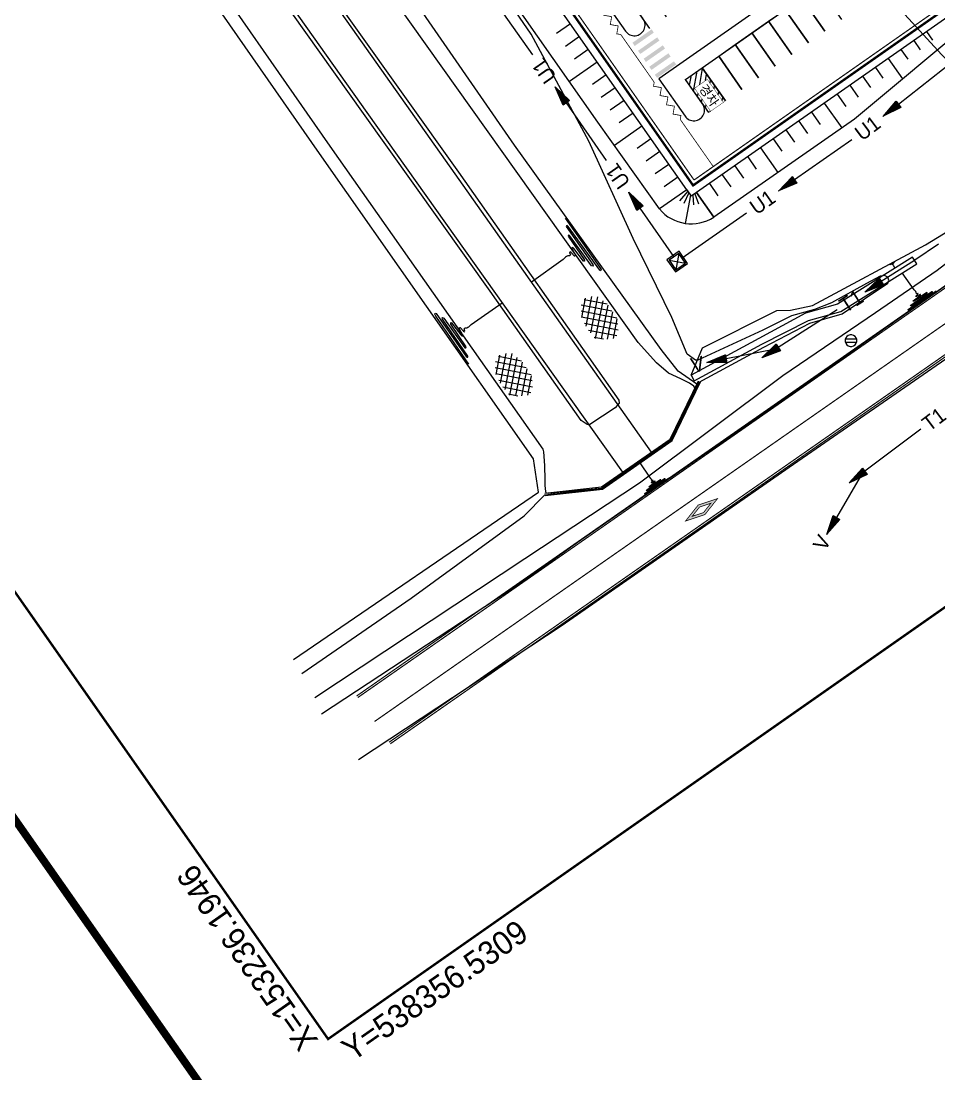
# Model space of a CAD drawing. Header units: millimetres. Extents: x 152904052 to 153933663, y 538271515 to 539240469.
# Drawn here: x 153196819 to 153314533, y 538352054 to 538487120 of the extents above; entities that cross this region are included whole.
import ezdxf
from ezdxf.enums import TextEntityAlignment as Align

# ---------------------------------------------------------------- set-up
doc = ezdxf.new("R2010")
doc.units = ezdxf.units.MM
doc.linetypes.add('DASHED', pattern=[19.05, 12.7, -6.35])
for name, color, linetype in [('BORD', 7, 'Continuous'), ('SCHM', 9, 'Continuous'), ('TEXT', 7, 'Continuous'), ('ZONE', 1, 'DASHED')]:
    doc.layers.add(name, color=color, linetype=linetype)
doc.styles.add('IIAC FONT', font='Gulim.ttf')
doc.styles.add('굴림', font='Gulim.ttf')

msp = doc.modelspace()

# ---------------------------------------------------------------- hatches: boundary and pattern name
at = {"layer": 'SCHM'}
h = msp.add_hatch(dxfattribs=at)
h.set_pattern_fill('ANSI31', color=256, scale=200, angle=35)
h.set_pattern_definition([(80, (122980408.7, 494198665.5), (-625.352923, 110.266593), [])])
h.paths.add_polyline_path([(153284158.5, 538481124.8), (153282028.7, 538479633.5), (153285011.3, 538475373.9), (153285257.1, 538475546), (153283192.2, 538478494.9), (153284830.5, 538479642.1), (153286895.4, 538476693.1), (153287141.1, 538476865.2)])
h = msp.add_hatch(color=256, dxfattribs=at)
h.dxf.hatch_style = 1
h.paths.add_polyline_path([(153283655.7, 538425035.7), (153282038, 538422987.4), (153284516.1, 538423806.9), (153286133.8, 538425855.3)])
h.paths.add_polyline_path([(153285278.5, 538425256.4), (153284336.4, 538424063.5), (153282893.2, 538423586.2), (153283835.3, 538424779.1)], flags=16)

# ---------------------------------------------------------------- linework, layer by layer
at = {"layer": 'BORD', "const_width": 1000}
msp.add_lwpolyline([(153253763.5, 538302237.2), (152936002.2, 538756047.4), (153588047.2, 539212614.3), (153905808.6, 538758804)], close=True, dxfattribs=at)
at = {"layer": 'SCHM'}
for p, q in [((153282186.4, 538465460.8), (153073743.6, 538763147.9)), ((153267273.4, 538486758.8), (153265493.3, 538485512.3)), ((153312939.8, 538485768.9), (153313720.1, 538484654.6)), ((153268420.5, 538485120.5), (153266640.9, 538483874.3)), ((153311301.5, 538484621.8), (153312129.7, 538483439)), ((153269567.7, 538483482.1), (153267788.4, 538482236.3)), ((153309663.2, 538483474.6), (153310539.3, 538482223.5)), ((153270714.8, 538481843.8), (153267157.1, 538479352.7)), ((153308024.9, 538482327.5), (153309872.8, 538479688.4)), ((153306386.6, 538481180.3), (153307358.4, 538479792.4)), ((153271862, 538480205.5), (153270083.5, 538478960.3)), ((153304748.3, 538480033.2), (153305768, 538478576.8)), ((153273009.1, 538478567.2), (153271231.1, 538477322.2)), ((153301471.7, 538477738.9), (153302587.2, 538476145.7)), ((153303110, 538478886), (153304177.6, 538477361.3)), ((153274156.3, 538476928.9), (153272378.7, 538475684.2)), ((153299833.4, 538476591.7), (153302062.3, 538473408.5)), ((153275303.4, 538475290.6), (153273529.3, 538474048.4)), ((153298195.1, 538475444.6), (153299308.4, 538473854.6)), ((153276450.6, 538473652.3), (153272910.8, 538471173.7)), ((153296556.8, 538474297.4), (153297668.9, 538472709.1)), ((153294918.4, 538473150.3), (153296029.5, 538471563.6)), ((153277597.8, 538472014), (153275832.1, 538470777.7)), ((153293280.1, 538472003.1), (153294390, 538470418)), ((153278744.9, 538470375.7), (153276983.4, 538469142.3)), ((153290003.5, 538469708.8), (153291111.1, 538468127)), ((153291641.8, 538470855.9), (153293859.3, 538467689.1)), ((153279892.1, 538468737.4), (153278134.8, 538467506.9)), ((153288365.2, 538468561.6), (153289471.7, 538466981.5)), ((153281039.2, 538467099.1), (153279286.1, 538465871.6)), ((153286726.9, 538467414.5), (153287832.2, 538465836)), ((153285088.6, 538466267.3), (153286192.8, 538464690.5)), ((153282186.4, 538465460.8), (153278688.6, 538463011.6)), ((153282186.4, 538465460.8), (153278688.6, 538463011.6)), ((153282186.4, 538465460.8), (153278688.6, 538463011.6)), ((153282311, 538465282.9), (153281248.7, 538464039.1)), ((153282456.7, 538465074.8), (153281807.2, 538463725.8)), ((153282657, 538464788.7), (153281974.7, 538461168.1)), ((153282966.3, 538464781.3), (153283064.7, 538463537.7)), ((153283226.6, 538464963.5), (153283690.5, 538463674)), ((153283450.3, 538465120.2), (153285656.3, 538461969.7)), ((153268635.9, 538450727), (153272595.4, 538449951.5)), ((153268734.9, 538449080.3), (153269219.1, 538451552.4)), ((153269049.5, 538451410.2), (153271968.6, 538450838.5)), ((153269280.9, 538447965.8), (153270027.9, 538451779.8)), ((153269881, 538447127.8), (153270788.4, 538451760.7)), ((153270505.9, 538446416.5), (153271451.9, 538451246.2)), ((153271259.4, 538446361.3), (153272099.9, 538450652.7)), ((153268631.2, 538449963.7), (153273222.1, 538449064.5)), ((153272013.8, 538446311.2), (153272698.3, 538449805.9)), ((153268681.4, 538449189.6), (153273337.3, 538448277.7)), ((153269095.5, 538448344.2), (153273398, 538447501.5)), ((153272795.5, 538446400.3), (153273287.6, 538448912.9)), ((153269595, 538447482.2), (153273203.8, 538446775.3)), ((153270327.6, 538446574.4), (153271508.7, 538446343.1)), ((153257743.9, 538441792.5), (153258228.1, 538444264.5)), ((153258058.6, 538444122.4), (153260977.7, 538443550.7)), ((153258289.9, 538440678), (153259036.9, 538444492)), ((153258890, 538439840), (153259797.4, 538444472.9)), ((153259514.9, 538439128.6), (153260460.9, 538443958.4)), ((153257640.3, 538442675.9), (153262231.1, 538441776.7)), ((153257645, 538443439.2), (153261604.4, 538442663.7)), ((153260268.4, 538439073.5), (153261108.9, 538443364.9)), ((153257690.4, 538441901.8), (153262346.3, 538440989.9)), ((153261022.8, 538439023.3), (153261707.3, 538442518)), ((153261804.5, 538439112.5), (153262296.6, 538441625.1)), ((153258104.5, 538441056.4), (153262407, 538440213.7)), ((153258604, 538440194.3), (153262212.9, 538439487.5)), ((153259336.7, 538439286.6), (153260517.8, 538439055.3))]:
    msp.add_line(p, q, dxfattribs=at)
for points, const_width in [([(153340909.9, 538506579.5), (153283005.5, 538466034.4), (153077550.5, 538759454.5)], 300), ([(153283128.3, 538466730.7), (153079967.6, 538756874.3)], 150), ([(153242154.6, 538397266.4), (153343714.6, 538468097.1)], 150), ([(153239860.3, 538400543), (153317697.3, 538454828.6)], 150), ([(153240003.7, 538400338.2), (153317840.3, 538454623.6)], 150), ([(153244018.7, 538394604.2), (153320680.9, 538448070.4)], 150), ([(153244162.1, 538394399.4), (153320562.5, 538447683.1)], 150)]:
    msp.add_lwpolyline(points, dxfattribs=dict(at, const_width=const_width))
for points in [[(153278688.6, 538463011.6), (153270805.8, 538474147.3), (153259326.1, 538490524.6), (153247911.9, 538506947.8), (153236489.6, 538523365.3), (153227929.8, 538535746.8), (153224993.5, 538539731.1), (153221310.5, 538545095.6), (153213538.3, 538556125.6), (153202115.9, 538572543.1), (153190578.9, 538588880.2), (153179033.6, 538605211.6), (153174486, 538611741.2), (153167594.9, 538621617.6), (153156131.5, 538638006.4), (153144643.6, 538654378), (153133180.3, 538670766.7), (153121700.5, 538687144.1), (153110302.7, 538703578.7), (153098888.6, 538720001.9), (153087408.8, 538736379.2), (153075896.3, 538752733.6), (153073232.3, 538756449.2)], [(153225658.6, 538505985.2), (153252905.7, 538467736.3), (153273495.1, 538438490.8), (153273519.7, 538438111.3), (153272990.7, 538437491.3), (153269759.7, 538435367.3), (153269431.7, 538435367.3), (153268655.7, 538435896.3), (153256999.7, 538452475.3), (153240720.7, 538475261.2), (153201765.6, 538530060.2)], [(153198875.6, 538524975.2), (153236406.7, 538471064.2), (153263716.7, 538432213.3), (153263827.7, 538431858.4), (153263960.7, 538430092.3), (153264001.7, 538428262.3), (153264001.7, 538427548.3), (153264061.7, 538426759.3), (153264167.7, 538426611.3), (153264426.7, 538426547.3), (153271309.7, 538427210.3), (153280178.7, 538433390.3), (153283292.7, 538440002.3), (153283087.7, 538440293.3), (153282531.7, 538440686.3), (153281421.7, 538441239.3), (153279846.7, 538441931.3), (153278302.7, 538443283.3), (153275959.7, 538445865.3), (153241085.6, 538494946.2)], [(153232840.8, 538403415.2), (153246865.7, 538413081.2), (153261352.7, 538423647.3), (153264001.7, 538426353.3), (153271374.7, 538427156.3), (153280228.7, 538433345.3), (153283788.7, 538440800.3), (153283788.7, 538440800.3), (153292079.7, 538445269.3), (153297995.7, 538448378.3), (153302138.7, 538449580.3), (153307978.7, 538453476.3), (153308096.7, 538453862.3), (153307957.7, 538454259.3), (153307538.7, 538454485.3), (153306990.7, 538454409.3), (153305261.7, 538453465.3), (153300770.7, 538450964.3), (153298574.7, 538450136.3), (153295636.7, 538449286.3), (153291941.7, 538447465.3), (153283621.7, 538443598.3), (153283325.7, 538443638.3), (153282229.7, 538444393.3), (153280269.7, 538449073.3), (153275303.7, 538459224.3), (153269653.7, 538471692.3), (153262237.6, 538485454.3), (153251290.6, 538501451.3)], [(153234493.8, 538400343.2), (153261435.5, 538418195.7), (153276113.7, 538427873.3), (153294528.7, 538441633.3), (153306392.7, 538449716.3), (153314324.7, 538455152.3), (153316187.7, 538456631.3), (153318102.7, 538458799.3), (153319787.7, 538461452.3), (153321497.7, 538464411.3), (153324584.7, 538470904.4), (153324985.7, 538472041.4), (153325081.7, 538473275.4), (153324937.7, 538473915.4), (153324632.7, 538474316.4), (153322181.7, 538475842.3), (153314905.6, 538482796.3), (153301620.6, 538497336.3)], [(153277440.1, 538486186.7), (153274457.5, 538490446.3), (153276587.3, 538491937.6), (153279569.9, 538487678)], [(153299919.9, 538485813), (153296937.3, 538490072.6), (153299067.1, 538491563.9), (153302049.7, 538487304.3)], [(153262444.7, 538482777.3), (153257295.6, 538490152.3)], [(153297790.1, 538484321.7), (153294807.5, 538488581.3), (153296937.3, 538490072.6), (153299919.9, 538485813)], [(153295660.3, 538482830.4), (153292677.7, 538487090), (153294807.5, 538488581.3), (153297790.1, 538484321.7)], [(153293530.5, 538481339.1), (153290547.9, 538485598.7), (153292677.7, 538487090), (153295660.3, 538482830.4)], [(153291400.7, 538479847.8), (153288418.1, 538484107.4), (153290547.9, 538485598.7), (153293530.5, 538481339.1)], [(153289270.9, 538478356.5), (153286288.3, 538482616.1), (153288418.1, 538484107.4), (153291400.7, 538479847.8)], [(153287141.1, 538476865.2), (153284158.5, 538481124.8), (153286288.3, 538482616.1), (153289270.9, 538478356.5)], [(153316416.2, 538481979.7), (153309340, 538476429.2)], [(153285011.3, 538475373.9), (153282028.7, 538479633.5), (153284158.5, 538481124.8), (153287141.1, 538476865.2)], [(153271901.3, 538469250.4), (153266752.2, 538476625.5)], [(153303378.3, 538471891), (153295999.2, 538466746.9)], [(153282186.4, 538465460.8), (153282762.2, 538464638.4)], [(153283450.3, 538465120.2), (153282762.2, 538464638.4)], [(153280551.5, 538456896.6), (153276201.8, 538463108.7)], [(153266614.1, 538461815.6), (153271039.4, 538455512.2), (153271210.6, 538455247.3), (153271145.1, 538455097.8), (153271024.9, 538455146.8), (153266969.8, 538460781.8), (153266856.8, 538460877.1), (153266753.4, 538460863.1), (153266745, 538460759.1), (153270150.1, 538455895.7), (153270199.5, 538455694.8), (153270168.2, 538455672.4), (153269984.8, 538455729.9), (153267165.3, 538459628.6), (153267030.7, 538459650.7), (153266981.2, 538459530.5), (153269054.1, 538456514.7), (153269070, 538456319.1), (153268951.2, 538456330.5), (153267728.2, 538457922.9), (153267564.6, 538458075.3), (153267434.6, 538458044.6), (153267451.2, 538457958.5), (153267931.1, 538457089.1), (153267897.7, 538456958.7), (153267790.4, 538456975.9), (153267349.1, 538457430.6), (153267231.4, 538457522.2), (153267170.7, 538457417.4), (153267261, 538457145.8), (153267143.6, 538457002.3), (153266943.8, 538456992.5), (153266773.7, 538456898.1), (153266661.5, 538456847.3), (153266355, 538456549.3), (153262291.3, 538453634.5)], [(153289851.9, 538462460.7), (153281600.3, 538456705.6)], [(153314487, 538458517.7), (153311434.7, 538456434.7)], [(153281154.1, 538457305), (153279925.4, 538456444.6), (153280785.8, 538455215.9), (153282014.5, 538456076.3), (153281154.1, 538457305)], [(153279925.4, 538456444.6), (153282014.5, 538456076.3)], [(153281154.1, 538457305), (153280785.8, 538455215.9)], [(153311414.4, 538456423.6), (153307136.5, 538453690)], [(153308187.7, 538455905.2), (153308810.1, 538456238.7), (153308836.1, 538456251.4), (153308849, 538456243.8), (153308843.2, 538456233.4), (153308285.7, 538455926.2), (153308275.8, 538455916.9), (153308276, 538455907.4), (153308285.3, 538455905.5), (153308765.4, 538456162), (153308784.2, 538456164.3), (153308785.9, 538456161.2), (153308778.7, 538456145.1), (153308392.8, 538455931.3), (153308389.4, 538455919.3), (153308399.8, 538455913.5), (153308697, 538456069), (153308715, 538456068.3), (153308712.7, 538456057.6), (153308554.3, 538455963.8), (153308538.6, 538455950.6), (153308540, 538455938.4), (153308548, 538455939), (153308632.4, 538455973.1), (153308643.9, 538455968.6), (153308641.2, 538455959.1), (153308594.9, 538455923.9), (153308585.3, 538455914.2), (153308594.2, 538455907.5), (153308619.9, 538455912.8), (153308631.7, 538455900.5), (153308630.4, 538455882.2), (153308637.1, 538455865.7), (153308640.5, 538455854.9), (153308664.2, 538455823.7), (153308884.9, 538455421.8)], [(153314198.7, 538452465.5), (153310787.9, 538450123.5), (153310644.6, 538450033), (153310564.7, 538450069.1), (153310591.7, 538450133.3), (153313641.4, 538452280.2), (153313693.2, 538452340.4), (153313686.2, 538452396), (153313630.4, 538452401.1), (153310998.9, 538450599.1), (153310890.7, 538450573.7), (153310878.8, 538450590.6), (153310910.7, 538450688.8), (153313020.8, 538452181.6), (153313033.4, 538452253.8), (153312969.1, 538452281.1), (153311337.5, 538451184.4), (153311232.3, 538451177), (153311239.1, 538451240.7), (153312101.3, 538451888.8), (153312184.1, 538451975.8), (153312168.4, 538452045.8), (153312122.1, 538452037.4), (153311652.3, 538451784.4), (153311582.4, 538451803.1), (153311592.3, 538451860.7), (153311839.1, 538452095.2), (153311888.9, 538452157.9), (153311832.9, 538452191.1), (153311686.6, 538452144.1), (153311610.1, 538452207.9), (153311605.9, 538452315.4), (153311556.2, 538452407.2), (153311529.5, 538452467.8), (153311371.2, 538452634.1), (153309828.1, 538454833.3)], [(153254236.7, 538443096.3), (153250025.1, 538449242.9), (153249862.5, 538449501.1), (153249927.5, 538449645), (153250043.2, 538449596.3), (153253904, 538444100.3), (153254012.3, 538444006.9), (153254112.4, 538444019.3), (153254121.7, 538444119.8), (153250881.3, 538448862.1), (153250835.7, 538449057), (153250866.2, 538449078.4), (153251043, 538449020.7), (153253727.6, 538445218), (153253857.5, 538445195.3), (153253906.8, 538445311), (153251934.7, 538448251.2), (153251921.5, 538448440.6), (153252036.3, 538448428.3), (153253201.9, 538446874.4), (153253358.4, 538446725.1), (153253484.5, 538446753.4), (153253469.4, 538446836.8), (153253014.7, 538447683.2), (153253048.5, 538447809), (153253152.1, 538447791.2), (153253574, 538447346.4), (153253686.9, 538447256.5), (153253746.7, 538447357.3), (153253662.3, 538447620.9), (153253777.5, 538447758.5), (153253970.9, 538447765.8), (153254136.5, 538447855.2), (153254245.6, 538447903.1), (153254545.4, 538448188), (153258508.7, 538450963)], [(153301500, 538450092.3), (153293919.5, 538445251.3)], [(153302527.7, 538445929.3), (153303972.3, 538445929.3)], [(153302530.4, 538446342.6), (153303969.6, 538446342.6)], [(153293577.2, 538445032.6), (153287239.4, 538443790)], [(153293577.2, 538445032.6), (153287239.4, 538443790)], [(153312217.2, 538434777.7), (153305029.1, 538429374)], [(153279832.4, 538428434.7), (153276971.3, 538426501.2), (153276851.2, 538426426.6), (153276784.7, 538426457.2), (153276807.6, 538426510.6), (153279366.1, 538428283.6), (153279409.7, 538428333.4), (153279404.3, 538428379.9), (153279357.7, 538428384.5), (153277150.4, 538426896.8), (153277059.9, 538426876.3), (153277050.1, 538426890.5), (153277077.4, 538426972.2), (153278847.6, 538428205.1), (153278858.5, 538428265.3), (153278805.1, 538428288.4), (153277436.6, 538427383.2), (153277348.8, 538427377.7), (153277354.8, 538427430.8), (153278078.4, 538427966.4), (153278148.1, 538428038.5), (153278135.3, 538428097), (153278096.6, 538428090.3), (153277703, 538427882.1), (153277644.8, 538427898.1), (153277653.4, 538427946), (153277860.8, 538428140.2), (153277902.8, 538428192.3), (153277856.3, 538428220.3), (153277733.8, 538428182), (153277670.4, 538428235.8), (153277667.6, 538428325.4), (153277626.6, 538428402.4), (153277604.8, 538428453.1), (153277473.6, 538428592.9), (153276199.4, 538430437.9)], [(153304750.3, 538429164.1), (153301400.5, 538423433.3)], [(153304750.3, 538429164.1), (153301400.5, 538423433.3)]]:
    msp.add_lwpolyline(points, dxfattribs=at)
at = {"layer": 'SCHM', "ltscale": 0.0008}
for points in [[(153391632.6, 538567882.9, 1.02507022), (153393885.2, 538569460.1), (153388435.4, 538577243.4, 1), (153386182.8, 538575666.1), (153388319.3, 538572614.7), (153273310.4, 538492084.6), (153271173.8, 538495135.9, 1), (153268921.1, 538493558.6), (153274341.4, 538485817.6, 1), (153276594.1, 538487395), (153274457.5, 538490446.3), (153389466.5, 538570976.4)], [(153282028.7, 538479633.5), (153337403.4, 538518407.3), (153339597.3, 538515274, 1), (153341850, 538516851.3), (153338508.9, 538521622.9), (153278628.9, 538479694.5), (153281970, 538474922.9, 1), (153284222.7, 538476500.2)]]:
    msp.add_lwpolyline(points, format="xyb", close=True, dxfattribs=at)
at = {"layer": 'SCHM'}
for points in [[(153424302.1, 538538841.8), (153372989.8, 538502912.6), (153347706.2, 538507073.4, 0.19891237), (153341354.7, 538505665.3), (153283450.3, 538465120.2)], [(153389420.8, 538512619), (153379476.2, 538505807.2), (153373766.2, 538501803.8), (153365616.6, 538503487.5), (153350982, 538505866.9), (153347598.6, 538506463.5, 0.13153286), (153342347, 538504248.2), (153335227.6, 538499263.1), (153319125.6, 538487390.2), (153303700.5, 538474550.7), (153285656.3, 538461969.7), (153283450.3, 538465120.2)], [(153278688.6, 538463011.6, 0.37963703), (153285656.3, 538461969.7)]]:
    msp.add_lwpolyline(points, format="xyb", dxfattribs=at)
at = {"layer": 'SCHM', "ltscale": 0.005}
msp.add_lwpolyline([(153372427.9, 538504355.2, 100, 100, 0), (153348095.4, 538508645.6, 100, 150, 0.19891237), (153340623.2, 538506989.1, 150, 150, 0), (153283128.3, 538466730.7, 150, 150, 0)], format="xyseb", dxfattribs=at)
at = {"layer": 'SCHM', "ltscale": 0.005, "const_width": 100}
for points in [[(153273731.6, 538485390.6), (153273217.5, 538485481.3), (153273396.1, 538486494.1), (153272383.3, 538486672.6), (153272561.9, 538487685.4), (153271549.1, 538487864), (153271727.7, 538488876.8), (153270714.9, 538489055.3), (153270893.5, 538490068.1), (153269880.7, 538490246.7), (153270059.3, 538491259.5), (153269046.5, 538491438), (153269225.1, 538492450.8), (153268212.3, 538492629.4), (153268301.9, 538493137.6)], [(153281355.9, 538474502.1), (153281444.9, 538475006.7), (153280432.1, 538475185.2), (153280610.7, 538476198), (153279597.9, 538476376.6), (153279776.5, 538477389.4), (153278763.7, 538477567.9), (153278942.3, 538478580.7), (153277929.5, 538478759.3), (153278019.1, 538479267.5)]]:
    msp.add_lwpolyline(points, dxfattribs=at)
at = {"layer": 'SCHM', "ltscale": 0.05, "const_width": 100}
for points in [[(153278019.1, 538479267.5), (153273731.6, 538485390.6)], [(153285590.3, 538468454.7), (153281355.9, 538474502.1)]]:
    msp.add_lwpolyline(points, dxfattribs=at)
at = {"layer": 'SCHM'}
for points, const_width in [([(153287141.1, 538476865.2), (153284158.5, 538481124.8), (153282028.7, 538479633.5), (153285011.3, 538475373.9), (153285257.1, 538475546), (153283192.2, 538478494.9), (153284830.5, 538479642.1), (153286895.4, 538476693.1)], 50), ([(153285257.1, 538475546), (153286895.4, 538476693.1), (153284830.5, 538479642.1), (153283192.2, 538478494.9)], 50), ([(153283655.7, 538425035.7), (153282038, 538422987.4), (153284516.1, 538423806.9), (153286133.8, 538425855.3)], 100), ([(153285278.5, 538425256.4), (153283835.3, 538424779.1), (153282893.2, 538423586.2), (153284336.4, 538424063.5)], 100)]:
    msp.add_lwpolyline(points, close=True, dxfattribs=dict(at, const_width=const_width))
for points in [[(153266330, 538476329.9), (153265323.4, 538478666), (153265316.4, 538478676.1), (153267150.2, 538476934.2), (153267164.3, 538476914.1), (153266330, 538476329.9)], [(153266365.2, 538476429.4), (153265464.2, 538478465), (153267068.8, 538476922.1), (153266365.2, 538476429.4)], [(153266394.3, 538476494.8), (153265604.9, 538478264), (153266997.4, 538476917.1), (153266394.3, 538476494.8)], [(153266399.3, 538476573.2), (153265752.7, 538478052.9), (153266912, 538476932.1), (153266399.3, 538476573.2)], [(153266428.5, 538476638.5), (153265900.5, 538477841.8), (153266850.7, 538476934.1), (153266428.5, 538476638.5)], [(153266443.6, 538476724), (153266041.3, 538477640.7), (153266765.2, 538476949.2), (153266443.6, 538476724)], [(153266472.7, 538476789.3), (153266189.1, 538477429.7), (153266693.8, 538476944.2), (153266472.7, 538476789.3)], [(153266477.7, 538476867.7), (153266336.9, 538477218.6), (153266608.4, 538476959.2), (153266477.7, 538476867.7)], [(153266506.9, 538476933.1), (153266477.7, 538477017.5), (153266537, 538476954.2), (153266506.9, 538476933.1)], [(153309654.9, 538476031.3), (153307391, 538474900.8), (153307372.7, 538474888), (153309012.8, 538476818.5), (153309028.1, 538476829.2), (153309654.9, 538476031.3)], [(153309560.3, 538476056), (153307571.6, 538475045.5), (153309027.2, 538476733.1), (153309560.3, 538476056)], [(153309491.7, 538476076.2), (153307772.7, 538475199.9), (153309036, 538476662), (153309491.7, 538476076.2)], [(153309410.8, 538476087.8), (153307971.6, 538475357.4), (153309024.5, 538476581.1), (153309410.8, 538476087.8)], [(153309345.2, 538476110), (153308173.6, 538475517), (153309030.3, 538476507.9), (153309345.2, 538476110)], [(153309261.3, 538476119.5), (153308374.6, 538475671.4), (153309018.7, 538476427), (153309261.3, 538476119.5)], [(153309195.7, 538476141.7), (153308573.6, 538475828.9), (153309025.4, 538476359), (153309195.7, 538476141.7)], [(153309111.8, 538476151.2), (153308772.5, 538475986.4), (153309016, 538476275.1), (153309111.8, 538476151.2)], [(153309046.2, 538476173.4), (153308973.6, 538476140.8), (153309019.6, 538476204.9), (153309046.2, 538476173.4)], [(153296291.9, 538466328.9), (153293968.1, 538465329.2), (153293952.9, 538465318.6), (153295693.4, 538467151.1), (153295711.7, 538467164), (153296291.9, 538466328.9)], [(153296198.2, 538466358.8), (153294160.4, 538465463.8), (153295707.8, 538467065.7), (153296198.2, 538466358.8)], [(153296133.6, 538466386.2), (153294367.8, 538465609.1), (153295708.4, 538466993.4), (153296133.6, 538466386.2)], [(153296050.6, 538466400.9), (153294575.3, 538465754.4), (153295694.7, 538466915.6), (153296050.6, 538466400.9)], [(153295985.9, 538466428.3), (153294784.9, 538465896.6), (153295695.3, 538466843.3), (153295985.9, 538466428.3)], [(153295905, 538466439.9), (153294992.4, 538466041.9), (153295680.7, 538466760.3), (153295905, 538466439.9)], [(153295840.3, 538466467.4), (153295199.9, 538466187.1), (153295684.3, 538466690.1), (153295840.3, 538466467.4)], [(153295757.3, 538466482), (153295407.3, 538466332.4), (153295667.6, 538466610.1), (153295757.3, 538466482)], [(153295689.6, 538466507.3), (153295617.9, 538466479.8), (153295671.3, 538466540), (153295689.6, 538466507.3)], [(153275789.6, 538462820.1), (153274780, 538465139.2), (153274765.9, 538465159.3), (153276606.9, 538463407.3), (153276613.9, 538463397.3), (153275789.6, 538462820.1)], [(153275814.8, 538462912.6), (153274913.7, 538464948.2), (153276518.4, 538463405.3), (153275814.8, 538462912.6)], [(153275843.9, 538462978), (153275061.5, 538464737.1), (153276447, 538463400.3), (153275843.9, 538462978)], [(153275859, 538463063.4), (153275202.3, 538464536.1), (153276361.6, 538463415.3), (153275859, 538463063.4)], [(153275878.1, 538463121.7), (153275350.1, 538464325), (153276300.2, 538463417.3), (153275878.1, 538463121.7)], [(153275893.1, 538463207.2), (153275497.9, 538464113.9), (153276214.8, 538463432.4), (153275893.1, 538463207.2)], [(153275922.3, 538463272.5), (153275645.7, 538463902.8), (153276143.4, 538463427.4), (153275922.3, 538463272.5)], [(153275937.3, 538463358), (153275786.5, 538463701.8), (153276058, 538463442.4), (153275937.3, 538463358)], [(153275956.4, 538463416.3), (153275934.3, 538463490.7), (153275996.6, 538463444.4), (153275956.4, 538463416.3)], [(153281203.3, 538457583.6), (153279646.9, 538456493.8), (153280736.7, 538454937.4), (153282293.1, 538456027.2)], [(153307410.1, 538453261.9), (153305045.9, 538452357), (153305031.2, 538452346.8), (153306848.3, 538454107.8), (153306862.9, 538454118.1), (153307410.1, 538453261.9)], [(153307319, 538453298.5), (153305245.3, 538452483.5), (153306856.2, 538454021.7), (153307319, 538453298.5)], [(153307251.9, 538453325.7), (153305459.3, 538452620.3), (153306853.9, 538453950.3), (153307251.9, 538453325.7)], [(153307173.2, 538453344.7), (153305673.3, 538452757.1), (153306836.9, 538453868.6), (153307173.2, 538453344.7)], [(153307106.1, 538453372), (153305884.5, 538452891.8), (153306835.5, 538453802.1), (153307106.1, 538453372)], [(153307027.3, 538453391), (153306098.5, 538453028.6), (153306815.6, 538453718.3), (153307027.3, 538453391)], [(153306963.2, 538453420.3), (153306312.5, 538453165.4), (153306816.2, 538453648.9), (153306963.2, 538453420.3)], [(153306881.5, 538453437.2), (153306526.6, 538453302.2), (153306799.2, 538453567.2), (153306881.5, 538453437.2)], [(153306819.4, 538453463.6), (153306740.6, 538453439), (153306796.8, 538453495.8), (153306819.4, 538453463.6)], [(153303132.7, 538446871.9), (153302909.5, 538446799.4), (153302719.7, 538446661.5), (153302581.7, 538446471.7), (153302509.2, 538446248.5), (153302509.2, 538446013.8), (153302581.7, 538445790.7), (153302719.7, 538445600.8), (153302909.5, 538445462.9), (153303132.7, 538445390.4), (153303367.3, 538445390.4), (153303590.5, 538445462.9), (153303780.3, 538445600.8), (153303918.2, 538445790.7), (153303990.8, 538446013.8), (153303990.8, 538446248.5), (153303918.2, 538446471.7), (153303780.3, 538446661.5), (153303590.5, 538446799.4), (153303367.3, 538446871.9)], [(153294193, 538444823.2), (153291828.8, 538443918.3), (153291814.2, 538443908.1), (153293631.2, 538445669.1), (153293645.9, 538445679.4), (153294193, 538444823.2)], [(153294101.9, 538444859.8), (153292028.2, 538444044.9), (153293639.2, 538445583), (153294101.9, 538444859.8)], [(153294037.8, 538444889.1), (153292242.2, 538444181.6), (153293636.8, 538445511.6), (153294037.8, 538444889.1)], [(153293956.1, 538444906.1), (153292456.3, 538444318.4), (153293619.9, 538445429.9), (153293956.1, 538444906.1)], [(153293892, 538444935.3), (153292670.3, 538444455.2), (153293620.5, 538445360.5), (153293892, 538444935.3)], [(153293810.3, 538444952.3), (153292884.4, 538444592), (153293601.4, 538445281.7), (153293810.3, 538444952.3)], [(153287336.1, 538443292), (153284805.8, 538443314.5), (153284786.8, 538443310.1), (153287121.6, 538444286.4), (153287142.6, 538444287.9), (153287336.1, 538443292)], [(153287336.1, 538443292), (153284805.8, 538443314.5), (153284786.8, 538443310.1), (153287121.6, 538444286.4), (153287142.6, 538444287.9), (153287336.1, 538443292)], [(153287264.4, 538443356.7), (153285034.7, 538443359.9), (153287098.5, 538444199.5), (153287264.4, 538443356.7)], [(153287264.4, 538443356.7), (153285034.7, 538443359.9), (153287098.5, 538444199.5), (153287264.4, 538443356.7)], [(153287216, 538443406.8), (153285284.7, 538443406.8), (153287071.8, 538444136.6), (153287216, 538443406.8)], [(153287216, 538443406.8), (153285284.7, 538443406.8), (153287071.8, 538444136.6), (153287216, 538443406.8)], [(153287146.6, 538443455.4), (153285532.7, 538443456.7), (153287026.1, 538444069.3), (153287146.6, 538443455.4)], [(153287146.6, 538443455.4), (153285532.7, 538443456.7), (153287026.1, 538444069.3), (153287146.6, 538443455.4)], [(153287095.3, 538443503.4), (153285782.7, 538443503.6), (153286998.5, 538444001.4), (153287095.3, 538443503.4)], [(153287095.3, 538443503.4), (153285782.7, 538443503.6), (153286998.5, 538444001.4), (153287095.3, 538443503.4)], [(153287028, 538443549.1), (153286033.6, 538443555.5), (153286952.9, 538443934), (153287028, 538443549.1)], [(153287028, 538443549.1), (153286033.6, 538443555.5), (153286952.9, 538443934), (153287028, 538443549.1)], [(153293748.2, 538444978.6), (153293098.4, 538444728.8), (153293599.1, 538445210.3), (153293748.2, 538444978.6)], [(153293664.4, 538444998.6), (153293309.5, 538444863.5), (153293582.1, 538445128.6), (153293664.4, 538444998.6)], [(153293602.3, 538445024.9), (153293523.6, 538445000.3), (153293579.8, 538445057.1), (153293602.3, 538445024.9)], [(153286977.5, 538443602.2), (153286281.5, 538443605.4), (153286923.2, 538443869.1), (153286977.5, 538443602.2)], [(153286977.5, 538443602.2), (153286281.5, 538443605.4), (153286923.2, 538443869.1), (153286977.5, 538443602.2)], [(153286910.2, 538443647.9), (153286531.5, 538443652.2), (153286879.6, 538443798.8), (153286910.2, 538443647.9)], [(153286910.2, 538443647.9), (153286531.5, 538443652.2), (153286879.6, 538443798.8), (153286910.2, 538443647.9)], [(153286858.9, 538443695.9), (153286779.4, 538443702.1), (153286853, 538443735.9), (153286858.9, 538443695.9)], [(153286858.9, 538443695.9), (153286779.4, 538443702.1), (153286853, 538443735.9), (153286858.9, 538443695.9)], [(153305334.9, 538428968.5), (153303046.7, 538427883.2), (153303033.6, 538427870.9), (153304710.2, 538429767.2), (153304723.4, 538429779.5), (153305334.9, 538428968.5)], [(153305242.3, 538428994), (153303234.6, 538428024.1), (153304724.3, 538429680.5), (153305242.3, 538428994)], [(153305175.2, 538429018.7), (153303439.1, 538428176.6), (153304728.7, 538429612), (153305175.2, 538429018.7)], [(153305092.9, 538429029.5), (153303640.1, 538428329.8), (153304717.8, 538429529.7), (153305092.9, 538429029.5)], [(153305025.8, 538429054.2), (153303844.6, 538428482.3), (153304720.1, 538429459.7), (153305025.8, 538429054.2)], [(153304943.5, 538429065), (153304047, 538428633.4), (153304709.3, 538429377.3), (153304943.5, 538429065)], [(153304877.9, 538429087.6), (153304248, 538428786.6), (153304713, 538429305.3), (153304877.9, 538429087.6)], [(153304795.6, 538429098.4), (153304452.5, 538428939.2), (153304700.7, 538429225), (153304795.6, 538429098.4)], [(153304728.5, 538429123.1), (153304655, 538429090.3), (153304706.6, 538429154.4), (153304728.5, 538429123.1)], [(153301836.2, 538423177.1), (153300146.9, 538421291.6), (153300136.2, 538421275.3), (153300949.1, 538423674), (153300959.7, 538423690.3), (153301836.2, 538423177.1)], [(153301836.2, 538423177.1), (153300146.9, 538421291.6), (153300136.2, 538421275.3), (153300949.1, 538423674), (153300959.7, 538423690.3), (153301836.2, 538423177.1)], [(153301738, 538423165.8), (153300265.8, 538421494.1), (153300998, 538423597.8), (153301738, 538423165.8)], [(153301738, 538423165.8), (153300265.8, 538421494.1), (153300998, 538423597.8), (153301738, 538423165.8)], [(153301669.8, 538423162.2), (153300393.3, 538421716), (153301028.6, 538423535.2), (153301669.8, 538423162.2)], [(153301669.8, 538423162.2), (153300393.3, 538421716), (153301028.6, 538423535.2), (153301669.8, 538423162.2)], [(153301588, 538423140.3), (153300519.9, 538421932.8), (153301048.5, 538423456.4), (153301588, 538423140.3)], [(153301588, 538423140.3), (153300519.9, 538421932.8), (153301048.5, 538423456.4), (153301588, 538423140.3)], [(153301519.7, 538423136.7), (153300649.4, 538422151.7), (153301079, 538423393.8), (153301519.7, 538423136.7)], [(153301519.7, 538423136.7), (153300649.4, 538422151.7), (153301079, 538423393.8), (153301519.7, 538423136.7)], [(153301437.9, 538423114.8), (153300776.9, 538422373.5), (153301101, 538423311.9), (153301437.9, 538423114.8)], [(153301437.9, 538423114.8), (153300776.9, 538422373.5), (153301101, 538423311.9), (153301437.9, 538423114.8)], [(153301369.7, 538423111.2), (153300906.5, 538422592.4), (153301131.5, 538423249.4), (153301369.7, 538423111.2)], [(153301369.7, 538423111.2), (153300906.5, 538422592.4), (153301131.5, 538423249.4), (153301369.7, 538423111.2)], [(153301287.8, 538423089.2), (153301033.1, 538422809.2), (153301153.5, 538423167.5), (153301287.8, 538423089.2)], [(153301287.8, 538423089.2), (153301033.1, 538422809.2), (153301153.5, 538423167.5), (153301287.8, 538423089.2)], [(153301219.6, 538423085.7), (153301162.7, 538423028.1), (153301184, 538423104.9), (153301219.6, 538423085.7)], [(153301219.6, 538423085.7), (153301162.7, 538423028.1), (153301184, 538423104.9), (153301219.6, 538423085.7)]]:
    msp.add_lwpolyline(points, close=True, dxfattribs=at)
at = {"layer": 'SCHM', "ltscale": 5}
msp.add_lwpolyline([(153291443.7, 538446377.3), (153282772.7, 538441689.3), (153283153.2, 538440985.6), (153291824.2, 538445673.6)], dxfattribs=at)
at = {"layer": 'SCHM', "const_width": 150}
for points in [[(153282961, 538439289.2, 1), (153283111, 538439289.2, 1)], [(153282178.2, 538437668.3, 1), (153282328.2, 538437668.3, 1)], [(153281395.4, 538436047.5, 1), (153281545.4, 538436047.5, 1)], [(153280612.5, 538434426.6, 1), (153280762.5, 538434426.6, 1)], [(153279518.3, 538432979.8, 1), (153279668.3, 538432979.8, 1)], [(153278040.3, 538431952.4, 1), (153278190.3, 538431952.4, 1)], [(153276562.4, 538430925, 1), (153276712.4, 538430925, 1)], [(153273606.4, 538428870.2, 1), (153273756.4, 538428870.2, 1)], [(153275084.4, 538429897.6, 1), (153275234.4, 538429897.6, 1)], [(153272128.4, 538427842.8, 1), (153272278.4, 538427842.8, 1)], [(153265082, 538426553.7, 1), (153265232, 538426553.7, 1)], [(153266871.4, 538426748.8, 1), (153267021.4, 538426748.8, 1)], [(153268660.8, 538426944, 1), (153268810.8, 538426944, 1)], [(153270450.2, 538427139.2, 1), (153270600.2, 538427139.2, 1)]]:
    msp.add_lwpolyline(points, format="xyb", close=True, dxfattribs=at)
at = {"layer": 'SCHM'}
for points in [[(153277672.2, 538431827, 0), (153252504.7, 538467510.3, 0), (153225286.6, 538505997.2, 0), (153206348.6, 538532762.2, 0), (153178250.5, 538572827.2, 0), (153160794.5, 538597464.1, 0), (153141137.4, 538625487.1, 0), (153104946.4, 538677089.1, 0), (153080260.3, 538712522, 0), (153053542.3, 538750879, 0), (153050275.3, 538761592, 0), (153049097.3, 538764522, 0)], [(153283475.7, 538440544.6, 0), (153281070.7, 538442188.3, 0), (153278921.7, 538444990.3, 0), (153260096.7, 538471220.3, 0), (153233026.6, 538510383.2, 0), (153213708.6, 538537857.2, 0), (153199963.5, 538557401.2, 0), (153185107.5, 538578622.2, 0), (153168400.5, 538602369.1, 0), (153149676.4, 538629353.1, 0), (153126750.4, 538661876.1, 0), (153111286.4, 538684015.1, 0), (153087834.3, 538717672, 0), (153065108.3, 538749821, 0), (153061228.3, 538755891, 0), (153057774.3, 538763111, 0)], [(153040412.7, 538758512.5, 0), (153056589.3, 538735605, 0), (153087649.4, 538692168, 0), (153124288.4, 538640193.1, 0), (153156282.5, 538595236.1, 0), (153202269.6, 538530287.2, 0), (153241148.7, 538475400.2, 0), (153273943.8, 538429235.4, 0)], [(153263186.7, 538426683.3, 0), (153262521.7, 538430943.3, 0), (153235090.7, 538470121.2, 0), (153197951.6, 538523495.2, 0), (153170181.5, 538562547.1, 0), (153148472.5, 538593254.1, 0), (153117926.4, 538636873.1, 0), (153083398.4, 538686296, 0), (153057906.3, 538722895, 0), (153038242.3, 538750903, 0), (153038242.3, 538751379, 0)], [(153298335.7, 538450644.3, 0), (153312794.7, 538458400.3, 0), (153316671.7, 538460757.3, 0), (153320952.7, 538464536.3, 0), (153324578.7, 538471786.4, 0), (153324745.7, 538473806.4, 0), (153324432.6, 538478082.4, 0), (153325768.6, 538482285.4, 0), (153326825.6, 538485228.4, 0), (153328917.6, 538488822.4, 0)], [(153291824.2, 538445673.6, 0), (153297798.3, 538448698.6, 0), (153301932.1, 538449873.9, 0), (153311680.6, 538455996.9, 0), (153311148.7, 538456843.7, 0), (153301521.2, 538450796.7, 0), (153297425.1, 538449632.1, 0), (153291443.7, 538446377.3, 0)], [(153235349.8, 538398267.2, 0), (153260771.7, 538414978.3, 0), (153268192.7, 538420266.3, 0), (153296114.7, 538439622.3, 0), (153317334.7, 538454550.3, 0), (153317735.7, 538454797.3, 0)], [(153282772.7, 538441689.3, 0), (153284195.7, 538445205.3, 0), (153293747.7, 538449985.3, 0), (153295504.7, 538450038.3, 0), (153298335.7, 538450644.3, 0)], [(153240093.8, 538392380.2, 0), (153266210.7, 538409626.3, 0), (153295331.7, 538429893.3, 0), (153321095.7, 538447705.3, 0), (153321577.7, 538447902.3, 0)], [(153263980.7, 538426576.3, 0), (153271260.7, 538427370.3, 0), (153280070.7, 538433494.3, 0), (153283683.7, 538440975.3, 0)], [(153264013.2, 538426278, 0), (153271369.2, 538427080.3, 0), (153280306.6, 538433292.9, 0), (153283953.8, 538440844.8, 0)], [(153231740.7, 538405230.2, 0), (153263186.7, 538426683.3, 0)]]:
    msp.add_polyline3d(points, dxfattribs=at)
for points in [[(153275515.2, 538483923.3), (153277972.7, 538485644), (153275228.5, 538484332.9), (153277685.9, 538486053.6)], [(153276232.2, 538482899.4), (153278689.7, 538484620.1), (153275945.4, 538483308.9), (153278402.9, 538485029.7)], [(153276949.2, 538481875.4), (153279406.6, 538483596.2), (153276662.4, 538482285), (153279119.9, 538484005.7)], [(153277666.2, 538480851.5), (153280123.6, 538482572.2), (153277379.4, 538481261.1), (153279836.8, 538482981.8)], [(153278383.1, 538479827.6), (153280840.6, 538481548.3), (153278096.3, 538480237.1), (153280553.8, 538481957.9)]]:
    msp.add_solid(points, dxfattribs=at)
at = {"layer": 'ZONE', "linetype": 'Continuous', "lineweight": -3, "const_width": 300, "flags": 128}
msp.add_lwpolyline([(153735877.4, 538706412.6), (153236194.6, 538356530.9), (152963745.8, 538745628.2), (153463428.6, 539095509.8)], close=True, dxfattribs=at)

# ---------------------------------------------------------------- texts
at = {"layer": 'SCHM', "ltscale": 10, "style": 'IIAC FONT'}
for rotation, p in [(125.000001, (153263880.5, 538480726.7)), (36.876482, (153305380, 538473392.7)), (125.000001, (153273333.6, 538467204.9)), (34.999999, (153291902.4, 538463889.6))]:
    msp.add_text('U1', height=1918.79, rotation=rotation, dxfattribs=at).set_placement(p, align=Align.MIDDLE_CENTER)
at = {"layer": 'SCHM', "style": 'IIAC FONT'}
for s, height, rotation, p in [('경차', 1200, 305.000001, (153285043.8, 538477594)), ('T1', 1918.79, 32.565422, (153303284.7, 538451206.2)), ('V', 1918.8, 13.033954, (153283581, 538443075.6)), ('T1', 1918.79, 36.953302, (153313891.5, 538436037.2)), ('V', 1918.8, 61.645511, (153299515.2, 538420215.1))]:
    msp.add_text(s, height=height, rotation=rotation, dxfattribs=at).set_placement(p, align=Align.MIDDLE_CENTER)
at = {"layer": 'TEXT', "linetype": 'Continuous', "lineweight": -3, "style": '굴림'}
for s, rotation, p in [('X=153236.1946', 125.000001, (153235018.1, 538356387)), ('Y=538356.5309', 34.999999, (153239327.7, 538353564.6))]:
    msp.add_text(s, height=3000, rotation=rotation, dxfattribs=at).set_placement(p)

doc.saveas('drawing.dxf')
